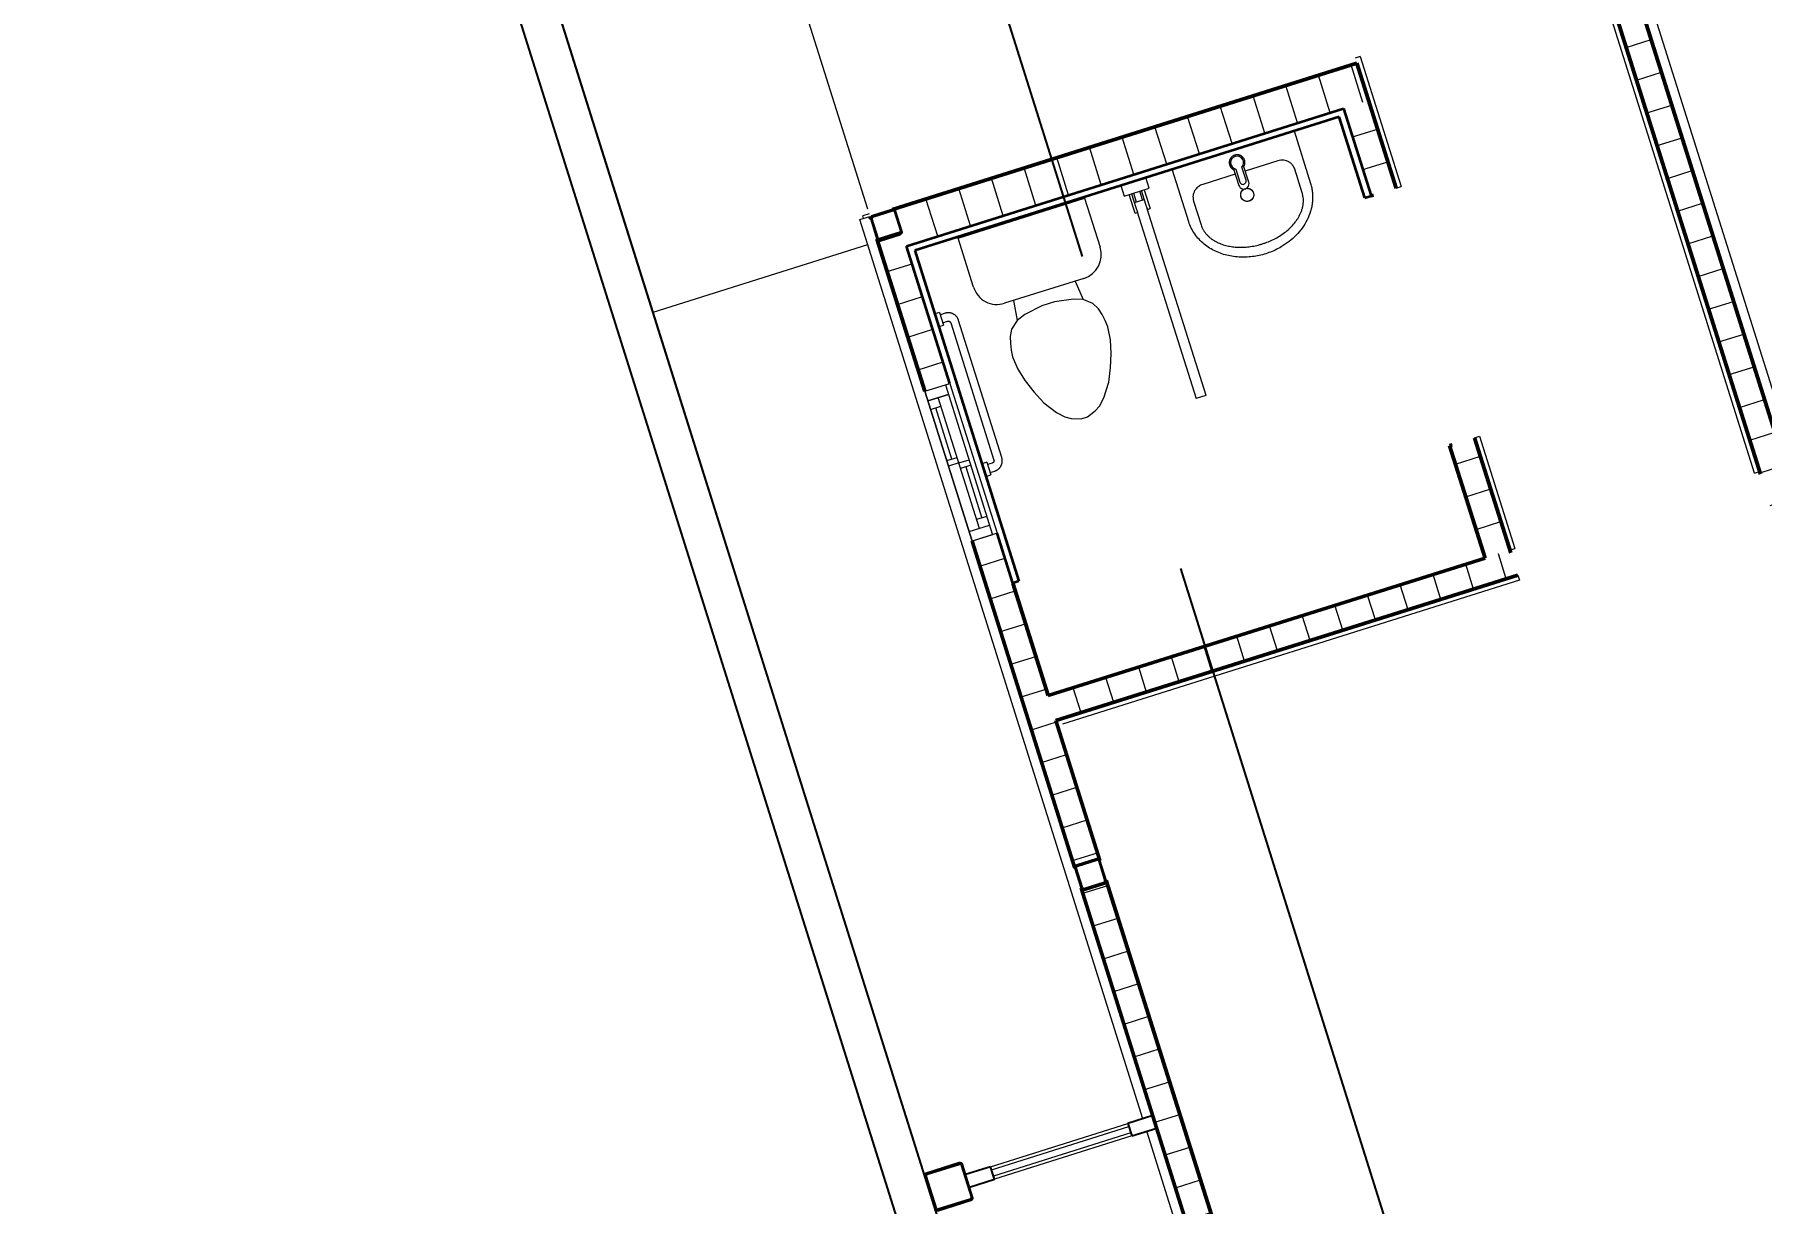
# Model space of a CAD drawing. Header units: metres. Extents: x 689715 to 690980, y 1005284 to 1006835.
# Drawn here: x 690792.26 to 690798.86, y 1005717.18 to 1005721.65 of the extents above; entities that cross this region are included whole.
import ezdxf

# ---------------------------------------------------------------- set-up
doc = ezdxf.new("R2010")
doc.units = ezdxf.units.M
doc.linetypes.add('CENTER', pattern=[2, 1.25, -0.25, 0.25, -0.25])
for name, color, linetype, lineweight in [('A-FLOR', 250, 'Continuous', 9), ('A-GENM', 13, 'Continuous', 9), ('A-GLAZ', 151, 'Continuous', 9), ('A-WALL', 250, 'Continuous', 9), ('A-WALL-PATT', 250, 'Continuous', 25), ('I-WALL', 2, 'Continuous', 35), ('P-SANR-FIXT', 250, 'Continuous', 9), ('Q-SPCQ', 91, 'Continuous', 9), ('S-COLS', 6, 'Continuous', 25)]:
    doc.layers.add(name, color=color, linetype=linetype, lineweight=lineweight)
for name, color, linetype in [('C-CALLE-ACERA', 8, 'Continuous'), ('C-CALLE-DIM', 5, 'Continuous'), ('CALLES-CENTRO', 2, 'CENTER')]:
    doc.layers.add(name, color=color, linetype=linetype)
doc.styles.add('ESTANDAR 0.8', font='romans.shx', dxfattribs={"width": 0.8})
doc.dimstyles.new('RGIRO', dxfattribs={"dimtxt": 1.5, "dimasz": 1.5, "dimexe": 0.18, "dimexo": 0.06, "dimgap": 0.9, "dimtad": 1, "dimzin": 0, "dimdsep": 46, "dimtxsty": 'ESTANDAR 0.8', "dimcen": 0, "dimse1": 1, "dimse2": 1, "dimclrd": 9, "dimclre": 1, "dimclrt": 3, "dimadec": 0, "dimazin": 0, "dimtfac": 1, "dimtmove": 2, "dimatfit": 3, "dimfxl": 1, "dimtfill": 1, "dimtolj": 1, "dimtzin": 0, "dimarcsym": 2})

# ---------------------------------------------------------------- blocks, each defined once
blk = doc.blocks.new('*D192')
at = {"layer": 'C-CALLE-DIM', "color": 9, "lineweight": -2, "transparency": 16777216}
blk.add_line((690784.4249, 1005719.6884), (690805.4084, 1005726.2935), dxfattribs=at)
at = {"layer": 'C-CALLE-DIM', "color": 9, "transparency": 16777216}
for points in [[(690805.3333, 1005726.532), (690805.4834, 1005726.055), (690806.8392, 1005726.7439)], [(690784.3498, 1005719.9269), (690784.4999, 1005719.45), (690782.9941, 1005719.2381)]]:
    blk.add_solid(points, dxfattribs=at)
at = {"layer": 'Defpoints', "color": 0, "transparency": 16777216}
for p in [(690806.8392, 1005726.7439), (690806.892, 1005726.5759), (690783.0469, 1005719.0701)]:
    blk.add_point(p, dxfattribs=at)
at = {"layer": 'C-CALLE-DIM', "color": 3, "transparency": 16777216, "insert": (690794.4212, 1005724.5648), "char_height": 1.5, "attachment_point": 5, "rotation": 17.4727, "style": 'ESTANDAR 0.8', "bg_fill": 3, "box_fill_scale": 1.1, "bg_fill_color": 256, "bg_fill_true_color": 13158600, "bg_fill_transparency": 0}
blk.add_mtext('\\A1;25.00', dxfattribs=at)
blk = doc.blocks.new('SHS-Square Hollow Section-Column - TUBO DE 4_-V5-PLANTA ARQUITECTONICA GARITAS FASE II y III')
at = {"layer": 'S-COLS', "lineweight": 18}
h = blk.add_hatch(dxfattribs=at)
h.set_pattern_fill('FP_16', color=256, style=0, pattern_type=2)
h.set_pattern_definition([(45, (447.542, 935.688), (-0.185969083, 0.185969083), []), (45, (447.542, 935.969), (-0.185969083, 0.185969083), [])])
h.paths.add_polyline_path([(0.0227, -0.05), (0.04, -0.05), (0.0471, -0.0471), (0.05, -0.04), (0.05, 0.04), (0.0471, 0.0471), (0.04, 0.05), (-0.04, 0.05), (-0.0471, 0.0471), (-0.05, 0.04), (-0.05, -0.04), (-0.0471, -0.0471), (-0.04, -0.05)], flags=0)
h.paths.add_polyline_path([(0.04, -0.045), (-0.04, -0.045), (-0.0435, -0.0435), (-0.045, -0.04), (-0.045, 0.04), (-0.0435, 0.0435), (-0.04, 0.045), (0.04, 0.045), (0.0435, 0.0435), (0.045, 0.04), (0.045, -0.04), (0.0435, -0.0435)], flags=0)
at = {"layer": 'S-COLS'}
for p, q in [((-0.05, 0.04), (-0.05, -0.04)), ((-0.045, -0.04), (-0.045, 0.04)), ((0.04, 0.05), (-0.04, 0.05)), ((-0.04, 0.045), (0.04, 0.045)), ((0.045, 0.04), (0.045, -0.04)), ((0.05, -0.04), (0.05, 0.04)), ((0.04, -0.045), (-0.04, -0.045)), ((-0.04, -0.05), (0.04, -0.05))]:
    blk.add_line(p, q, dxfattribs=at)
for centre, radius, start, end in [((-0.04, 0.04), 0.01, 90, 180), ((-0.04, 0.04), 0.005, 90, 180), ((0.04, 0.04), 0.01, 360, 90), ((0.04, 0.04), 0.005, 0, 90), ((-0.04, -0.04), 0.01, 180, 270), ((-0.04, -0.04), 0.005, 180, 270), ((0.04, -0.04), 0.005, 270, 360), ((0.04, -0.04), 0.01, 270, 360)]:
    blk.add_arc(centre, radius, start, end, dxfattribs=at)
blk = doc.blocks.new('SHS-Square Hollow Section-Column - TUBO DE 4_-V6-PLANTA ARQUITECTONICA GARITAS FASE II y III')
at = {"layer": 'S-COLS', "lineweight": 18}
h = blk.add_hatch(dxfattribs=at)
h.set_pattern_fill('FP_17', color=256, style=0, pattern_type=2)
h.set_pattern_definition([(45, (447.542, 938.288), (-0.185969083, 0.185969083), []), (45, (447.542, 938.569), (-0.185969083, 0.185969083), [])])
h.paths.add_polyline_path([(-0.04, -0.05), (0.04, -0.05), (0.0471, -0.0471), (0.05, -0.04), (0.05, 0.04), (0.0471, 0.0471), (0.04, 0.05), (-0.04, 0.05), (-0.0471, 0.0471), (-0.05, 0.04), (-0.05, -0.04), (-0.0471, -0.0471)], flags=0)
h.paths.add_polyline_path([(-0.04, -0.045), (-0.0435, -0.0435), (-0.045, -0.04), (-0.045, 0.04), (-0.0435, 0.0435), (-0.04, 0.045), (0.04, 0.045), (0.0435, 0.0435), (0.045, 0.04), (0.045, -0.04), (0.0435, -0.0435), (0.04, -0.045)], flags=0)
at = {"layer": 'S-COLS'}
for p, q in [((-0.05, 0.04), (-0.05, -0.04)), ((-0.045, -0.04), (-0.045, 0.04)), ((0.04, 0.05), (-0.04, 0.05)), ((-0.04, 0.045), (0.04, 0.045)), ((0.045, 0.04), (0.045, -0.04)), ((0.05, -0.04), (0.05, 0.04)), ((0.04, -0.045), (-0.04, -0.045)), ((-0.04, -0.05), (0.04, -0.05))]:
    blk.add_line(p, q, dxfattribs=at)
for centre, radius, start, end in [((-0.04, 0.04), 0.01, 90, 180), ((-0.04, 0.04), 0.005, 90, 180), ((0.04, 0.04), 0.01, 360, 90), ((0.04, 0.04), 0.005, 0, 90), ((-0.04, -0.04), 0.01, 180, 270), ((-0.04, -0.04), 0.005, 180, 270), ((0.04, -0.04), 0.005, 270, 360), ((0.04, -0.04), 0.01, 270, 360)]:
    blk.add_arc(centre, radius, start, end, dxfattribs=at)
blk = doc.blocks.new('SHS-Square Hollow Section-Column - TUBO DE 6_-V9-PLANTA ARQUITECTONICA GARITAS FASE II y III')
at = {"layer": 'S-COLS', "lineweight": 18}
h = blk.add_hatch(dxfattribs=at)
h.set_pattern_fill('FP_21', color=256, style=0, pattern_type=2)
h.set_pattern_definition([(45, (448.417, 939.263), (-0.185969083, 0.185969083), []), (45, (448.417, 939.544), (-0.185969083, 0.185969083), [])])
h.paths.add_polyline_path([(-0.0282, -0.075), (0.065, -0.075), (0.0721, -0.0721), (0.075, -0.065), (0.075, 0.065), (0.0721, 0.0721), (0.065, 0.075), (-0.065, 0.075), (-0.0721, 0.0721), (-0.075, 0.065), (-0.075, -0.065), (-0.0721, -0.0721), (-0.065, -0.075)], flags=0)
h.paths.add_polyline_path([(0.065, -0.07), (-0.065, -0.07), (-0.0685, -0.0685), (-0.07, -0.065), (-0.07, 0.065), (-0.0685, 0.0685), (-0.065, 0.07), (0.065, 0.07), (0.0685, 0.0685), (0.07, 0.065), (0.07, -0.065), (0.0685, -0.0685)], flags=0)
at = {"layer": 'S-COLS'}
for p, q in [((0.065, 0.075), (-0.065, 0.075)), ((-0.065, 0.07), (0.065, 0.07)), ((-0.075, 0.065), (-0.075, -0.065)), ((-0.07, -0.065), (-0.07, 0.065)), ((0.07, 0.065), (0.07, -0.065)), ((0.075, -0.065), (0.075, 0.065)), ((0.065, -0.07), (-0.065, -0.07)), ((-0.065, -0.075), (0.065, -0.075))]:
    blk.add_line(p, q, dxfattribs=at)
for centre, radius, start, end in [((-0.065, 0.065), 0.01, 90, 180), ((-0.065, 0.065), 0.005, 90, 180), ((0.065, 0.065), 0.01, 360, 90), ((0.065, 0.065), 0.005, 0, 90), ((-0.065, -0.065), 0.01, 180, 270), ((-0.065, -0.065), 0.005, 180, 270), ((0.065, -0.065), 0.005, 270, 0), ((0.065, -0.065), 0.01, 270, 360)]:
    blk.add_arc(centre, radius, start, end, dxfattribs=at)
blk = doc.blocks.new('M_Toilet-Domestic-3D - INODORO-139189-PLANTA ARQUITECTONICA GARITAS FASE II y III')
at = {"layer": 'P-SANR-FIXT'}
for p, q in [((-0.2534, 0.4947), (0.2534, 0.4947)), ((-0.2534, 0.2984), (-0.2534, 0.4947)), ((0.2534, 0.4947), (0.2534, 0.2984)), ((0.1587, 0.2038), (-0.1588, 0.2038)), ((-0.1235, 0.2038), (-0.1323, 0.127)), ((0.1235, 0.2038), (0.1323, 0.127)), ((-0.0974, 0.1397), (-0.1323, 0.127)), ((-0.0254, 0.1524), (-0.0974, 0.1397)), ((0.0254, 0.1524), (-0.0254, 0.1524)), ((0.0974, 0.1397), (0.0254, 0.1524)), ((0.1323, 0.127), (0.0974, 0.1397)), ((-0.177, 0.0762), (-0.1838, 0.0508)), ((-0.1626, 0.1016), (-0.177, 0.0762)), ((-0.1323, 0.127), (-0.1626, 0.1016)), ((0.1626, 0.1016), (0.1323, 0.127)), ((0.177, 0.0762), (0.1626, 0.1016)), ((0.1838, 0.0508), (0.177, 0.0762)), ((-0.1883, 0.0253), (-0.1905, 0)), ((-0.1905, 0), (-0.1861, -0.0506)), ((-0.1838, 0.0508), (-0.1883, 0.0253)), ((0.1883, 0.0253), (0.1838, 0.0508)), ((0.1861, -0.0506), (0.1905, 0)), ((0.1905, 0), (0.1883, 0.0253)), ((-0.1861, -0.0506), (-0.1724, -0.1016)), ((0.1724, -0.1016), (0.1861, -0.0506)), ((-0.1724, -0.1016), (-0.1539, -0.1524)), ((0.1539, -0.1524), (0.1724, -0.1016)), ((-0.1539, -0.1524), (-0.1302, -0.2032)), ((0.1302, -0.2032), (0.1539, -0.1524)), ((-0.1302, -0.2032), (-0.095, -0.254)), ((-0.095, -0.254), (-0.0696, -0.2794)), ((0.0696, -0.2794), (0.095, -0.254)), ((0.095, -0.254), (0.1302, -0.2032)), ((-0.0696, -0.2794), (-0.0476, -0.2921)), ((-0.0476, -0.2921), (-0.0127, -0.3048)), ((-0.0127, -0.3048), (0.0127, -0.3048)), ((0.0127, -0.3048), (0.0476, -0.2921)), ((0.0476, -0.2921), (0.0696, -0.2794))]:
    blk.add_line(p, q, dxfattribs=at)
for centre, start, end in [((-0.1588, 0.2984), 180, 270), ((0.1587, 0.2984), 270, 360)]:
    blk.add_arc(centre, 0.0946, start, end, dxfattribs=at)
blk = doc.blocks.new('PV_VENTANA CORREDIZA - VENTANA DE 0_60 x 0_60-231399-PLANTA ARQUITECTONICA GARITAS FASE II y III')
at = {"layer": 'A-GLAZ'}
for p, q in [((-0.2996, 0.05), (0.3004, 0.05)), ((-0.2996, -0.05), (-0.2996, 0.05)), ((-0.2996, -0.05), (-0.2996, 0.0325)), ((-0.2996, 0.0325), (0.3004, 0.0325)), ((-0.2996, 0.0325), (0.3004, 0.0325)), ((-0.2996, 0.0325), (0.3004, 0.0325)), ((-0.2615, 0.0325), (-0.2615, -0.05)), ((-0.2615, -0.05), (-0.2615, 0.0325)), ((0.0004, -0.0087), (0.0004, 0.0325)), ((0.0226, 0.0325), (0.0226, -0.0087)), ((0.0226, 0.0119), (0.2273, 0.0119)), ((0.2273, 0.0325), (0.2273, -0.0087)), ((0.2623, -0.05), (0.2623, 0.0325)), ((0.3004, 0.05), (0.3004, -0.05)), ((0.3004, 0.0325), (0.3004, -0.05)), ((0.3004, -0.05), (-0.2996, -0.05)), ((-0.2996, -0.05), (0.3004, -0.05)), ((0.3004, -0.05), (-0.2996, -0.05)), ((0.2623, -0.0087), (-0.2615, -0.0087)), ((-0.2266, -0.05), (-0.2266, -0.0087)), ((-0.0219, -0.0294), (-0.2266, -0.0294)), ((-0.0219, -0.05), (-0.0219, -0.0087)), ((0.0004, -0.0087), (0.0004, -0.05))]:
    blk.add_line(p, q, dxfattribs=at)
blk = doc.blocks.new('VERJAS - VERJAS 0_75-V19-PLANTA ARQUITECTONICA GARITAS FASE II y III')
at = {"layer": 'A-GENM', "lineweight": 25}
for p, q in [((-0.275, 0), (-0.375, 0)), ((-0.275, -0.05), (-0.275, 0)), ((0.375, 0), (0.275, 0)), ((0.275, 0), (0.275, -0.05)), ((0.375, -0.05), (0.375, 0)), ((-0.375, -0.05), (-0.275, -0.05)), ((0.275, -0.05), (0.375, -0.05))]:
    blk.add_line(p, q, dxfattribs=at)
at = {"layer": 'A-GENM'}
for p, q in [((-0.275, 0), (0.275, 0)), ((-0.275, -0.0125), (0.275, -0.0125)), ((0.275, -0.0375), (-0.275, -0.0375)), ((0.275, -0.05), (-0.275, -0.05))]:
    blk.add_line(p, q, dxfattribs=at)
blk = doc.blocks.new('Wall_Basin_with_optional_pedestal_taps_or_mixer_13910 - 500w x 420d pedestal w mixer-257598-PLANTA ARQUITECTONICA GARITAS FASE II y III')
at = {"layer": 'P-SANR-FIXT'}
for p, q in [((-0.1135, 0.1152), (-0.1135, 0.3252)), ((0.3742, 0.3252), (0.3742, 0.1152)), ((0.1104, 0.2352), (-0.0199, 0.2352)), ((0.2806, 0.2352), (0.1504, 0.2352)), ((-0.0723, 0.1852), (-0.0723, 0.0902)), ((0.333, 0.0902), (0.333, 0.1852))]:
    blk.add_line(p, q, dxfattribs=at)
blk.add_circle((0.1304, 0.1461), 0.025, dxfattribs=at)
for points, knots in [([(-0.0199, 0.2352), (-0.0228, 0.2352), (-0.0285, 0.2347), (-0.0398, 0.2321), (-0.051, 0.2264), (-0.0609, 0.2171), (-0.0674, 0.2075), (-0.0714, 0.1966), (-0.0723, 0.1891), (-0.0723, 0.1852)], [-1, -1, -1, -1, -0.892857, -0.785714, -0.571429, -0.428571, -0.285714, -0.142857, 0, 0, 0, 0]), ([(0.333, 0.1852), (0.333, 0.1881), (0.3326, 0.1924), (0.3314, 0.1979), (0.33, 0.2021), (0.3283, 0.2061), (0.3263, 0.2098), (0.324, 0.2135), (0.3198, 0.2188), (0.3131, 0.225), (0.3031, 0.2309), (0.2921, 0.2344), (0.2845, 0.2352), (0.2806, 0.2352)], [-1, -1, -1, -1, -0.892857, -0.839286, -0.785714, -0.732143, -0.678571, -0.625, -0.571429, -0.428571, -0.285714, -0.142857, 0, 0, 0, 0]), ([(0.1054, 0.1461), (0.1054, 0.1476), (0.1056, 0.1505), (0.1067, 0.1547), (0.1086, 0.1586), (0.1111, 0.1622), (0.1142, 0.1653), (0.1178, 0.1678), (0.1218, 0.1697), (0.1255, 0.1707), (0.1279, 0.171), (0.1289, 0.171), (0.1291, 0.171)], [0, 0, 0, 0, 0.0555556, 0.1111111, 0.1666667, 0.2222222, 0.2777778, 0.3333333, 0.3888889, 0.4444444, 0.4791667, 0.4836011, 0.4836011, 0.4836011, 0.4836011]), ([(0.1554, 0.1461), (0.1553, 0.1446), (0.1551, 0.1416), (0.154, 0.1375), (0.1521, 0.1335), (0.1496, 0.1299), (0.1465, 0.1268), (0.1429, 0.1243), (0.139, 0.1225), (0.1352, 0.1215), (0.132, 0.1211), (0.1283, 0.1211), (0.1239, 0.1217), (0.1195, 0.1234), (0.1165, 0.1252), (0.1143, 0.1269), (0.1122, 0.1288), (0.1099, 0.1315), (0.1065, 0.1371), (0.1054, 0.1423), (0.1054, 0.1461)], [0, 0, 0, 0, 0.055556, 0.111111, 0.166667, 0.222222, 0.277778, 0.333333, 0.388889, 0.444444, 0.479167, 0.513889, 0.583333, 0.652778, 0.6875, 0.722222, 0.756944, 0.791667, 0.861111, 1, 1, 1, 1]), ([(0.1316, 0.171), (0.1334, 0.1709), (0.1369, 0.1704), (0.1412, 0.1687), (0.1442, 0.1669), (0.1465, 0.1653), (0.1485, 0.1634), (0.1508, 0.1607), (0.1542, 0.1551), (0.1553, 0.1499), (0.1554, 0.1461)], [0.5163091, 0.5163091, 0.5163091, 0.5163091, 0.5833333, 0.6527778, 0.6875, 0.7222222, 0.7569444, 0.7916667, 0.8611111, 1, 1, 1, 1]), ([(0.3742, 0.1152), (0.3742, 0.1091), (0.3736, 0.0972), (0.3713, 0.0824), (0.3685, 0.0707), (0.3651, 0.0592), (0.3598, 0.0451), (0.3519, 0.029), (0.3394, 0.0085), (0.3203, -0.0148), (0.2931, -0.0385), (0.2627, -0.0579), (0.2298, -0.0727), (0.1983, -0.0822), (0.1692, -0.0875), (0.1435, -0.0898), (0.1174, -0.0898), (0.0912, -0.0874), (0.0655, -0.0827), (0.0319, -0.0733), (-0.0082, -0.0555), (-0.0509, -0.0247), (-0.0796, 0.0086), (-0.0967, 0.0391), (-0.1063, 0.0635), (-0.1122, 0.089), (-0.1135, 0.1064), (-0.1135, 0.1152)], [-1, -1, -1, -1, -0.974537, -0.949074, -0.936343, -0.923611, -0.898148, -0.872685, -0.847222, -0.796296, -0.74537, -0.694444, -0.643519, -0.592593, -0.555556, -0.518519, -0.481481, -0.444444, -0.407407, -0.37037, -0.296296, -0.222222, -0.148148, -0.111111, -0.074074, -0.037037, 0, 0, 0, 0]), ([(-0.0723, 0.0902), (-0.0723, 0.0832), (-0.0712, 0.0729), (-0.0676, 0.0597), (-0.0639, 0.05), (-0.0595, 0.0407), (-0.054, 0.0319), (-0.048, 0.0235), (-0.0413, 0.0156), (-0.0341, 0.0082), (-0.0264, 0.0013), (-0.0183, -0.0051), (-0.0099, -0.011), (-0.0011, -0.0165), (0.011, -0.0231), (0.0275, -0.0308), (0.0489, -0.0383), (0.0719, -0.0442), (0.0954, -0.048), (0.1147, -0.0495), (0.1303, -0.0499), (0.1458, -0.0495), (0.1657, -0.048), (0.1887, -0.0442), (0.2118, -0.0384), (0.2341, -0.0305), (0.2555, -0.0204), (0.2723, -0.0101), (0.2849, -0.0006), (0.2937, 0.0072), (0.3021, 0.0156), (0.3096, 0.0246), (0.3153, 0.0327), (0.3193, 0.0395), (0.3221, 0.0447), (0.3245, 0.05), (0.3275, 0.0574), (0.3304, 0.0668), (0.3325, 0.0783), (0.333, 0.0862), (0.333, 0.0902)], [-1, -1, -1, -1, -0.961957, -0.942935, -0.923913, -0.904891, -0.88587, -0.866848, -0.847826, -0.828804, -0.809783, -0.790761, -0.771739, -0.752717, -0.733696, -0.695652, -0.652174, -0.608696, -0.565217, -0.521739, -0.5, -0.478261, -0.434783, -0.391304, -0.347826, -0.304348, -0.26087, -0.217391, -0.195652, -0.173913, -0.152174, -0.130435, -0.108696, -0.097826, -0.086957, -0.076087, -0.065217, -0.043478, -0.021739, 0, 0, 0, 0])]:
    blk.add_open_spline(points, degree=3, knots=knots, dxfattribs=at)
blk = doc.blocks.new('RC-Tap Mixer horizontal face - Mixer-257533-PLANTA ARQUITECTONICA GARITAS FASE II y III')
at = {"layer": 'P-SANR-FIXT'}
for p, q in [((-0.02, -0.015), (-0.02, -0.085)), ((-0.0125, -0.0217), (-0.0125, -0.0741)), ((0.0125, -0.0741), (0.0125, -0.0217)), ((0.02, -0.085), (0.02, -0.015))]:
    blk.add_line(p, q, dxfattribs=at)
at = {"layer": 'P-SANR-FIXT', "flags": 128}
for points in [[(0, 0.03), (-0.0012, 0.03), (-0.0024, 0.0299), (-0.0036, 0.0298), (-0.0048, 0.0296), (-0.006, 0.0294), (-0.0071, 0.0291), (-0.0083, 0.0288), (-0.0094, 0.0285), (-0.0106, 0.0281), (-0.0117, 0.0276), (-0.0128, 0.0271), (-0.0139, 0.0266), (-0.0149, 0.026), (-0.0159, 0.0254), (-0.0169, 0.0248), (-0.0179, 0.0241), (-0.0189, 0.0233), (-0.0198, 0.0226), (-0.0207, 0.0217), (-0.0215, 0.0209), (-0.0223, 0.02), (-0.0231, 0.0191), (-0.0239, 0.0182), (-0.0246, 0.0172), (-0.0252, 0.0162), (-0.0259, 0.0152), (-0.0265, 0.0141), (-0.027, 0.0131), (-0.0275, 0.012), (-0.028, 0.0109), (-0.0284, 0.0097), (-0.0287, 0.0086), (-0.0291, 0.0074), (-0.0293, 0.0063), (-0.0296, 0.0051), (-0.0297, 0.0039), (-0.0299, 0.0027), (-0.03, 0.0015), (-0.03, 0.0003), (-0.03, -0.0009), (-0.0299, -0.0021), (-0.0298, -0.0033), (-0.0297, -0.0045), (-0.0295, -0.0056), (-0.0292, -0.0068), (-0.0289, -0.008), (-0.0286, -0.0091), (-0.0282, -0.0103), (-0.0278, -0.0114), (-0.0273, -0.0125), (-0.0268, -0.0136), (-0.0262, -0.0146), (-0.0256, -0.0157), (-0.0249, -0.0167), (-0.0243, -0.0177), (-0.0235, -0.0186), (-0.0228, -0.0195), (-0.022, -0.0204), (-0.0211, -0.0213), (-0.0203, -0.0221)], [(0.0207, -0.0217), (0.0215, -0.0209), (0.0223, -0.02), (0.0231, -0.0191), (0.0239, -0.0182), (0.0246, -0.0172), (0.0252, -0.0162), (0.0259, -0.0152), (0.0265, -0.0141), (0.027, -0.0131), (0.0275, -0.012), (0.028, -0.0109), (0.0284, -0.0097), (0.0287, -0.0086), (0.0291, -0.0074), (0.0293, -0.0063), (0.0296, -0.0051), (0.0297, -0.0039), (0.0299, -0.0027), (0.03, -0.0015), (0.03, -0.0003), (0.03, 0.0009), (0.0299, 0.0021), (0.0298, 0.0033), (0.0297, 0.0045), (0.0295, 0.0056), (0.0292, 0.0068), (0.0289, 0.008), (0.0286, 0.0091), (0.0282, 0.0103), (0.0278, 0.0114), (0.0273, 0.0125), (0.0268, 0.0136), (0.0262, 0.0146), (0.0256, 0.0157), (0.0249, 0.0167), (0.0243, 0.0177), (0.0235, 0.0186), (0.0228, 0.0195), (0.022, 0.0204), (0.0211, 0.0213), (0.0203, 0.0221), (0.0194, 0.0229), (0.0184, 0.0237), (0.0175, 0.0244), (0.0165, 0.0251), (0.0155, 0.0257), (0.0144, 0.0263), (0.0134, 0.0269), (0.0123, 0.0274), (0.0112, 0.0278), (0.01, 0.0283), (0.0089, 0.0286), (0.0078, 0.029), (0.0066, 0.0293), (0.0054, 0.0295), (0.0042, 0.0297), (0.003, 0.0298), (0.0018, 0.0299), (0.0006, 0.03), (0, 0.03)]]:
    blk.add_lwpolyline(points, dxfattribs=at)
at = {"layer": 'P-SANR-FIXT'}
for centre, radius, start, end in [((0, 0), 0.03, 157.94849, 166.26167), ((0, 0), 0.025, 90, 240), ((0, 0), 0.025, 157.96929, 169.3835), ((0, 0), 0.025, 153.43495, 164.08521), ((0, 0), 0.03, 123.1473, 129.75455), ((0, 0), 0.025, 126, 134.03945), ((0, 0), 0.025, 121.71747, 130.13586), ((0, 0), 0.025, 300, 90), ((0, 0), 0.025, 49.00804, 58.28253), ((0, 0), 0.025, 45.96055, 54), ((0, 0), 0.03, 50.24545, 56.8527), ((0, 0), 0.025, 15.91479, 26.56505), ((0, 0), 0.025, 10.6165, 22.03071), ((0, 0), 0.025, 182.59262, 195.91851), ((0, 0), 0.025, 192.08835, 203.34597), ((0, 0), 0.025, 213.4819, 216.8699), ((0, 0), 0.025, 323.1301, 326.5181), ((0, 0), 0.025, 336.65403, 347.91165), ((0, 0), 0.025, 344.08149, 357.40738), ((0, 0), 0.03, 337.94849, 346.26167), ((0, -0.085), 0.02, 180, 360), ((0, -0.0741), 0.0125, 180, 360)]:
    blk.add_arc(centre, radius, start, end, dxfattribs=at)
blk = doc.blocks.new('ADA_toilet_grab_bars_18329 - ADA Grab bar-261602-PLANTA ARQUITECTONICA GARITAS FASE II y III')
at = {"layer": 'Q-SPCQ'}
for p, q in [((-0.0191, 0.8794), (-0.0191, 0.9302)), ((0, 0.9302), (-0.0191, 0.9302)), ((-0.0794, 0.8794), (-0.0794, 0.3302)), ((-0.0476, 0.3302), (-0.0476, 0.8794)), ((-0.0191, 0.9207), (-0.0381, 0.9207)), ((-0.0381, 0.8889), (-0.0191, 0.8889)), ((-0.0191, 0.8794), (0, 0.8794)), ((-0.0191, 0.2794), (-0.0191, 0.3302)), ((0, 0.3302), (-0.0191, 0.3302)), ((-0.0191, 0.3207), (-0.0381, 0.3207)), ((-0.0381, 0.2889), (-0.0191, 0.2889)), ((-0.0191, 0.2794), (0, 0.2794))]:
    blk.add_line(p, q, dxfattribs=at)
at = {"layer": 'Q-SPCQ', "flags": 128}
for points in [[(-0.0381, 0.9207), (-0.0398, 0.9206), (-0.0414, 0.9205), (-0.043, 0.9204), (-0.0447, 0.9201), (-0.0463, 0.9199), (-0.0479, 0.9195), (-0.0495, 0.9191), (-0.0511, 0.9186), (-0.0526, 0.918), (-0.0542, 0.9174), (-0.0557, 0.9167), (-0.0572, 0.916), (-0.0586, 0.9152), (-0.06, 0.9144), (-0.0614, 0.9135), (-0.0627, 0.9125), (-0.0641, 0.9115), (-0.0653, 0.9104), (-0.0665, 0.9093), (-0.0677, 0.9082), (-0.0688, 0.9069), (-0.0699, 0.9057), (-0.0709, 0.9044), (-0.0719, 0.9031), (-0.0728, 0.9017), (-0.0737, 0.9003), (-0.0745, 0.8989), (-0.0753, 0.8974), (-0.0759, 0.8959), (-0.0766, 0.8944), (-0.0771, 0.8928), (-0.0776, 0.8912), (-0.0781, 0.8896), (-0.0785, 0.888), (-0.0788, 0.8864), (-0.079, 0.8848), (-0.0792, 0.8831), (-0.0793, 0.8815), (-0.0794, 0.8798), (-0.0794, 0.8794)], [(-0.0476, 0.8794), (-0.0476, 0.8798), (-0.0476, 0.8802), (-0.0476, 0.8805), (-0.0475, 0.8809), (-0.0474, 0.8813), (-0.0474, 0.8817), (-0.0473, 0.882), (-0.0471, 0.8824), (-0.047, 0.8828), (-0.0469, 0.8831), (-0.0467, 0.8835), (-0.0465, 0.8838), (-0.0464, 0.8841), (-0.0462, 0.8845), (-0.046, 0.8848), (-0.0457, 0.8851), (-0.0455, 0.8854), (-0.0453, 0.8857), (-0.045, 0.886), (-0.0447, 0.8862), (-0.0445, 0.8865), (-0.0442, 0.8867), (-0.0439, 0.887), (-0.0436, 0.8872), (-0.0432, 0.8874), (-0.0429, 0.8876), (-0.0426, 0.8878), (-0.0422, 0.888), (-0.0419, 0.8881), (-0.0416, 0.8883), (-0.0412, 0.8884), (-0.0408, 0.8885), (-0.0405, 0.8886), (-0.0401, 0.8887), (-0.0397, 0.8888), (-0.0393, 0.8888), (-0.039, 0.8889), (-0.0386, 0.8889), (-0.0382, 0.8889), (-0.0381, 0.8889)], [(-0.0794, 0.3302), (-0.0793, 0.3285), (-0.0792, 0.3269), (-0.0791, 0.3253), (-0.0788, 0.3236), (-0.0786, 0.322), (-0.0782, 0.3204), (-0.0778, 0.3188), (-0.0773, 0.3172), (-0.0767, 0.3157), (-0.0761, 0.3141), (-0.0754, 0.3126), (-0.0747, 0.3111), (-0.0739, 0.3097), (-0.0731, 0.3083), (-0.0722, 0.3069), (-0.0712, 0.3056), (-0.0702, 0.3042), (-0.0691, 0.303), (-0.068, 0.3018), (-0.0669, 0.3006), (-0.0656, 0.2995), (-0.0644, 0.2984), (-0.0631, 0.2974), (-0.0618, 0.2964), (-0.0604, 0.2955), (-0.059, 0.2946), (-0.0576, 0.2938), (-0.0561, 0.293), (-0.0546, 0.2924), (-0.0531, 0.2917), (-0.0515, 0.2912), (-0.0499, 0.2907), (-0.0483, 0.2902), (-0.0467, 0.2898), (-0.0451, 0.2895), (-0.0435, 0.2893), (-0.0418, 0.2891), (-0.0402, 0.289), (-0.0385, 0.2889), (-0.0381, 0.2889)], [(-0.0381, 0.3207), (-0.0385, 0.3207), (-0.0389, 0.3207), (-0.0392, 0.3207), (-0.0396, 0.3208), (-0.04, 0.3209), (-0.0404, 0.3209), (-0.0407, 0.321), (-0.0411, 0.3212), (-0.0415, 0.3213), (-0.0418, 0.3214), (-0.0422, 0.3216), (-0.0425, 0.3218), (-0.0428, 0.3219), (-0.0432, 0.3221), (-0.0435, 0.3223), (-0.0438, 0.3226), (-0.0441, 0.3228), (-0.0444, 0.323), (-0.0447, 0.3233), (-0.0449, 0.3236), (-0.0452, 0.3238), (-0.0454, 0.3241), (-0.0457, 0.3244), (-0.0459, 0.3247), (-0.0461, 0.3251), (-0.0463, 0.3254), (-0.0465, 0.3257), (-0.0467, 0.3261), (-0.0468, 0.3264), (-0.047, 0.3267), (-0.0471, 0.3271), (-0.0472, 0.3275), (-0.0473, 0.3278), (-0.0474, 0.3282), (-0.0475, 0.3286), (-0.0475, 0.329), (-0.0476, 0.3293), (-0.0476, 0.3297), (-0.0476, 0.3301), (-0.0476, 0.3302)]]:
    blk.add_lwpolyline(points, dxfattribs=at)
blk = doc.blocks.new('Handrail_for_handicap_toilet_12457 - Type 1-267661-PLANTA ARQUITECTONICA GARITAS FASE II y III')
at = {"layer": 'A-GENM'}
for p, q in [((-0.215, 0.875), (-0.215, 0.1273)), ((-0.215, 0.875), (-0.21, 0.875)), ((-0.21, 0.875), (-0.18, 0.875)), ((-0.18, 0.875), (-0.175, 0.875)), ((-0.175, 0.1273), (-0.175, 0.875)), ((-0.215, 0.13), (-0.225, 0.13)), ((-0.225, 0.11), (-0.225, 0.13)), ((-0.225, 0.055), (-0.225, 0.11)), ((-0.215, 0.1293), (-0.215, 0.11)), ((-0.215, 0.11), (-0.215, 0.055)), ((-0.21, 0.09), (-0.215, 0.09)), ((-0.18, 0.09), (-0.21, 0.09)), ((-0.2075, 0.09), (-0.2075, 0.055)), ((-0.1825, 0.055), (-0.1825, 0.09)), ((-0.175, 0.09), (-0.18, 0.09)), ((-0.165, 0.13), (-0.175, 0.13)), ((-0.175, 0.11), (-0.175, 0.1293)), ((-0.175, 0.055), (-0.175, 0.11)), ((-0.165, 0.13), (-0.165, 0.11)), ((-0.165, 0.11), (-0.165, 0.055)), ((-0.145, 0.055), (-0.245, 0.055)), ((-0.245, 0.055), (-0.245, 0.0125)), ((-0.145, 0.0125), (-0.145, 0.055))]:
    blk.add_line(p, q, dxfattribs=at)
blk = doc.blocks.new('A$Cdfa76275')
at = {"layer": 'A-WALL-PATT', "lineweight": 18}
h = blk.add_hatch(dxfattribs=at)
h.set_pattern_fill('FP_5', color=1, angle=90, style=0, pattern_type=2)
h.set_pattern_definition([(180, (1.55003, -7.94985), (1e-15, -0.131), [])])
h.paths.add_polyline_path([(1.45, -11.05), (1.55, -11.05), (1.55, -9.34), (1.5471, -9.3471), (1.54, -9.35), (1.46, -9.35), (1.4529, -9.3471), (1.45, -9.34), (1.45, -9.35)], flags=0)
h.paths.add_polyline_path([(1.5112, -9.345), (1.54, -9.345), (1.5435, -9.3435), (1.545, -9.34), (1.545, -9.26), (1.5435, -9.2565), (1.54, -9.255), (1.46, -9.255), (1.4565, -9.2565), (1.455, -9.26), (1.455, -9.34), (1.4565, -9.3435), (1.46, -9.345), (1.4674, -9.345)], flags=0)
h.paths.add_polyline_path([(1.45, -9.26), (1.4529, -9.2529), (1.46, -9.25), (1.54, -9.25), (1.5471, -9.2529), (1.55, -9.26), (1.55, -6.74), (1.5471, -6.7471), (1.54, -6.75), (1.46, -6.75), (1.4529, -6.7471), (1.45, -6.74), (1.45, -9.2565)], flags=0)
h.paths.add_polyline_path([(1.46, -6.745), (1.54, -6.745), (1.5435, -6.7435), (1.545, -6.74), (1.545, -6.66), (1.5435, -6.6565), (1.54, -6.655), (1.46, -6.655), (1.4565, -6.6565), (1.455, -6.66), (1.455, -6.74), (1.4565, -6.7435)], flags=0)
h.paths.add_polyline_path([(1.55, -6.66), (1.55, -6.65), (1.54, -6.65), (1.5471, -6.6529), (1.5485, -6.6565)], flags=0)
h.paths.add_polyline_path([(1.45, -6.66), (1.4529, -6.6529), (1.46, -6.65), (1.45, -6.65), (1.45, -6.6565)], flags=0)
h.paths.add_polyline_path([(1.5471, -3.95), (1.55, -3.95), (1.55, -3.94), (1.5471, -3.9471), (1.54, -3.95), (1.545, -3.95)], flags=0)
h.paths.add_polyline_path([(1.4565, -3.95), (1.46, -3.95), (1.4529, -3.9471), (1.45, -3.94), (1.45, -3.95), (1.4541, -3.95)], flags=0)
h.paths.add_polyline_path([(1.46, -3.945), (1.54, -3.945), (1.5435, -3.9435), (1.545, -3.94), (1.545, -3.86), (1.5435, -3.8565), (1.54, -3.855), (1.46, -3.855), (1.4565, -3.8565), (1.455, -3.86), (1.455, -3.94), (1.4565, -3.9435)], flags=0)
h.paths.add_polyline_path([(1.45, -3.86), (1.4529, -3.8529), (1.46, -3.85), (1.45, -3.85), (1.45, -3.8565)], flags=0)
h.paths.add_polyline_path([(1.55, -3.86), (1.55, -3.85), (1.54, -3.85), (1.5471, -3.8529), (1.5485, -3.8565)], flags=0)
h = blk.add_hatch(dxfattribs=at)
h.set_pattern_fill('FP_3', color=1, angle=90, style=0, pattern_type=2)
h.set_pattern_definition([(3e-15, (-1.49997, -8.04985), (-7e-18, 0.131), [])])
h.paths.add_polyline_path([(-1.4029, -12.15), (-1.4, -12.15), (-1.4, -12.14), (-1.4029, -12.1471), (-1.41, -12.15), (-1.405, -12.15)], flags=0)
h.paths.add_polyline_path([(-1.4935, -12.15), (-1.49, -12.15), (-1.4971, -12.1471), (-1.5, -12.14), (-1.5, -12.15), (-1.4959, -12.15)], flags=0)
h.paths.add_polyline_path([(-1.49, -12.145), (-1.41, -12.145), (-1.4065, -12.1435), (-1.405, -12.14), (-1.405, -12.06), (-1.4065, -12.0565), (-1.41, -12.055), (-1.49, -12.055), (-1.4935, -12.0565), (-1.495, -12.06), (-1.495, -12.14), (-1.4935, -12.1435)], flags=0)
h.paths.add_polyline_path([(-1.4, -12.06), (-1.4, -9.34), (-1.4029, -9.3471), (-1.41, -9.35), (-1.49, -9.35), (-1.4971, -9.3471), (-1.5, -9.34), (-1.5, -12.06), (-1.4971, -12.0529), (-1.49, -12.05), (-1.41, -12.05), (-1.4029, -12.0529), (-1.4015, -12.0565)], flags=0)
h.paths.add_polyline_path([(-1.49, -9.345), (-1.41, -9.345), (-1.4065, -9.3435), (-1.405, -9.34), (-1.405, -9.26), (-1.4065, -9.2565), (-1.41, -9.255), (-1.49, -9.255), (-1.4935, -9.2565), (-1.495, -9.26), (-1.495, -9.34), (-1.4935, -9.3435)], flags=0)
h.paths.add_polyline_path([(-1.5, -9.26), (-1.4971, -9.2529), (-1.49, -9.25), (-1.41, -9.25), (-1.4029, -9.2529), (-1.4, -9.26), (-1.4, -7.95), (-1.5, -7.95), (-1.5, -9.2565)], flags=0)
h.paths.add_polyline_path([(-1.5, -7.35), (-1.4, -7.35), (-1.4, -6.74), (-1.4029, -6.7471), (-1.41, -6.75), (-1.49, -6.75), (-1.4971, -6.7471), (-1.5, -6.74), (-1.5, -6.9724)], flags=0)
h.paths.add_polyline_path([(-1.4273, -6.745), (-1.41, -6.745), (-1.4065, -6.7435), (-1.405, -6.74), (-1.405, -6.66), (-1.4065, -6.6565), (-1.41, -6.655), (-1.49, -6.655), (-1.4935, -6.6565), (-1.495, -6.66), (-1.495, -6.74), (-1.4935, -6.7435), (-1.49, -6.745), (-1.4367, -6.745)], flags=0)
h.paths.add_polyline_path([(-1.4, -6.66), (-1.4, -6.65), (-1.41, -6.65), (-1.4029, -6.6529), (-1.4015, -6.6565)], flags=0)
h.paths.add_polyline_path([(-1.5, -6.66), (-1.4971, -6.6529), (-1.49, -6.65), (-1.5, -6.65), (-1.5, -6.6565)], flags=0)
h.paths.add_polyline_path([(-1.4, -5.65), (-1.4, -5.55), (-1.5, -5.55), (-1.5, -5.65), (-1.41, -5.65)], flags=0)
h = blk.add_hatch(dxfattribs=at)
h.set_pattern_fill('FP_6', color=1, angle=-270, style=0, pattern_type=2)
h.set_pattern_definition([(270, (-0.47497, -6.64985), (0.131, 1e-17), [])])
h.paths.add_polyline_path([(-1.4, -6.8), (0.45, -6.8), (0.45, -6.65), (-1.4, -6.65), (-1.4, -6.7471)], flags=0)
h = blk.add_hatch(dxfattribs=at)
h.set_pattern_fill('FP_7', color=1, angle=90, style=0, pattern_type=2)
h.set_pattern_definition([(180, (0.45003, -7.69985), (-7e-18, -0.131), [])])
h.paths.add_polyline_path([(0.36, -8.6), (0.45, -8.6), (0.45, -8.15), (0.35, -8.15), (0.35, -8.6)], flags=0)
h.paths.add_polyline_path([(0.35, -7.15), (0.45, -7.15), (0.45, -6.8), (0.35, -6.8), (0.35, -7.1397)], flags=0)
h = blk.add_hatch(dxfattribs=at)
h.set_pattern_fill('FP_8', color=1, angle=90, style=0, pattern_type=2)
h.set_pattern_definition([(90, (0.02503, -8.69985), (-0.131, 0), [])])
h.paths.add_polyline_path([(0.45, -8.7), (0.45, -8.6), (-1.4, -8.6), (-1.4, -8.7), (0.1158, -8.7)], flags=0)
at = {"layer": 'A-FLOR', "color": 1}
for p, q in [((-2.55, -10.25), (-2.55, 0)), ((-2.4, -5.55), (-2.4, -6.75)), ((-1.5, -5.68), (-1.5, -6.62)), ((-2.4, -6.75), (-2.4, -10.21)), ((-2.4, -6.75), (-1.54, -6.75))]:
    blk.add_line(p, q, dxfattribs=at)
at = {"layer": 'A-WALL', "color": 1}
for p, q in [((1.43, -8.6), (1.43, -4.45)), ((-1.54, -10.25), (-1.54, -6.65)), ((-1.54, -6.65), (-1.5, -6.65)), ((-1.525, -6.65), (-1.525, -6.64)), ((-1.5, -6.64), (-1.525, -6.64)), ((0.47, -6.63), (0.45, -6.63)), ((0.47, -6.63), (0.47, -7.15)), ((1.59, -6.75), (1.59, -10.95)), ((0.45, -7.15), (0.47, -7.15)), ((0.45, -8.15), (0.47, -8.15)), ((0.47, -8.15), (0.47, -8.6)), ((0.45, -8.6), (0.47, -8.6)), ((1.43, -8.6), (1.45, -8.6)), ((0.45, -8.7), (0.45, -8.72)), ((0.45, -8.72), (-1.38, -8.72)), ((-1.54, -12.19), (-1.54, -10.3))]:
    blk.add_line(p, q, dxfattribs=at)
at = {"layer": 'A-WALL', "color": 1, "lineweight": 50}
for p, q in [((-1.5, -6.65), (-1.5, -6.66)), ((0.45, -6.65), (-1.41, -6.65)), ((0.45, -7.15), (0.45, -6.65)), ((-1.5, -6.74), (-1.5, -7.35)), ((1.45, -6.74), (1.45, -8.61)), ((1.55, -6.74), (1.55, -9.26)), ((0.35, -7.15), (0.36, -7.15)), ((-1.5, -7.95), (-1.5, -9.26)), ((-1.4, -8.6), (-1.4, -8.15)), ((0.35, -8.15), (0.35, -8.6)), ((0.36, -8.15), (0.35, -8.15)), ((0.45, -8.61), (0.45, -8.15)), ((0.35, -8.6), (-1.4, -8.6)), ((-1.4, -9.26), (-1.4, -8.7)), ((-1.4, -8.7), (0.45, -8.7)), ((-1.5, -9.34), (-1.5, -12.06)), ((-1.4, -12.05), (-1.4, -9.34))]:
    blk.add_line(p, q, dxfattribs=at)
at = {"layer": 'I-WALL', "color": 1}
for p, q in [((-1.4, -6.8), (0.35, -6.8)), ((-1.4, -7.35), (-1.4, -6.8)), ((0.325, -6.825), (-1.375, -6.825)), ((-1.375, -6.825), (-1.375, -8.15)), ((0.325, -7.15), (0.325, -6.825)), ((0.35, -6.8), (0.35, -7.15)), ((0.325, -7.15), (0.35, -7.15)), ((-1.4, -8.15), (-1.4, -7.95)), ((-1.375, -8.15), (-1.4, -8.15))]:
    blk.add_line(p, q, dxfattribs=at)
at = {"layer": 'A-GENM', "color": 1, "rotation": 180}
blk.add_blockref('Handrail_for_handicap_toilet_12457 - Type 1-267661-PLANTA ARQUITECTONICA GARITAS FASE II y III', (-0.695, -6.8125), dxfattribs=at)
at = {"layer": 'A-GENM', "color": 1}
blk.add_blockref('VERJAS - VERJAS 0_75-V19-PLANTA ARQUITECTONICA GARITAS FASE II y III', (-1.875, -10.25), dxfattribs=at)
at = {"layer": 'A-GLAZ', "color": 1, "rotation": 270}
blk.add_blockref('PV_VENTANA CORREDIZA - VENTANA DE 0_60 x 0_60-231399-PLANTA ARQUITECTONICA GARITAS FASE II y III', (-1.45, -7.6496), dxfattribs=at)
at = {"layer": 'P-SANR-FIXT', "color": 1}
for name, p in [('M_Toilet-Domestic-3D - INODORO-139189-PLANTA ARQUITECTONICA GARITAS FASE II y III', (-0.95, -7.3247)), ('Wall_Basin_with_optional_pedestal_taps_or_mixer_13910 - 500w x 420d pedestal w mixer-257598-PLANTA ARQUITECTONICA GARITAS FASE II y III', (-0.2304, -7.1502)), ('RC-Tap Mixer horizontal face - Mixer-257533-PLANTA ARQUITECTONICA GARITAS FASE II y III', (-0.1, -6.875))]:
    blk.add_blockref(name, p, dxfattribs=at)
at = {"layer": 'Q-SPCQ', "color": 1, "rotation": 180}
blk.add_blockref('ADA_toilet_grab_bars_18329 - ADA Grab bar-261602-PLANTA ARQUITECTONICA GARITAS FASE II y III', (-1.375, -6.8), dxfattribs=at)
at = {"layer": 'S-COLS', "color": 1}
for name, p in [('SHS-Square Hollow Section-Column - TUBO DE 4_-V5-PLANTA ARQUITECTONICA GARITAS FASE II y III', (-1.45, -6.7)), ('SHS-Square Hollow Section-Column - TUBO DE 4_-V6-PLANTA ARQUITECTONICA GARITAS FASE II y III', (-1.45, -9.3)), ('SHS-Square Hollow Section-Column - TUBO DE 6_-V9-PLANTA ARQUITECTONICA GARITAS FASE II y III', (-2.325, -10.275))]:
    blk.add_blockref(name, p, dxfattribs=at)

msp = doc.modelspace()

# ---------------------------------------------------------------- linework, layer by layer
at = {"layer": 'CALLES-CENTRO', "linetype": 'CENTER', "ltscale": 5}
msp.add_line((690801.5188, 1005704.109), (690790.5814, 1005738.8556), dxfattribs=at)

# ---------------------------------------------------------------- next in the draw order: dimensions: what is measured, and where the dimension line sits
at = {"layer": 'C-CALLE-DIM'}
dim = msp.add_aligned_dim(p1=(690783.0469, 1005719.0701), p2=(690806.892, 1005726.5759), distance=0.1761, dimstyle='RGIRO', dxfattribs=at)
dim.commit()
dim.dimension.update_dxf_attribs({"geometry": '*D192', "text_midpoint": (690794.4212, 1005724.5648)})

# ---------------------------------------------------------------- next in the draw order: linework, layer by layer
at = {"layer": 'C-CALLE-ACERA'}
for p, q in [((690797.2873, 1005712.1267), (690792.597, 1005727.0273)), ((690797.1442, 1005712.0816), (690792.4539, 1005726.9822))]:
    msp.add_line(p, q, dxfattribs=at)

# ---------------------------------------------------------------- next in the draw order: block references
at = {"rotation": 17.47269559090525}
msp.add_blockref('A$Cdfa76275', (690794.8862, 1005727.7478), dxfattribs=at)

doc.saveas('drawing.dxf')
